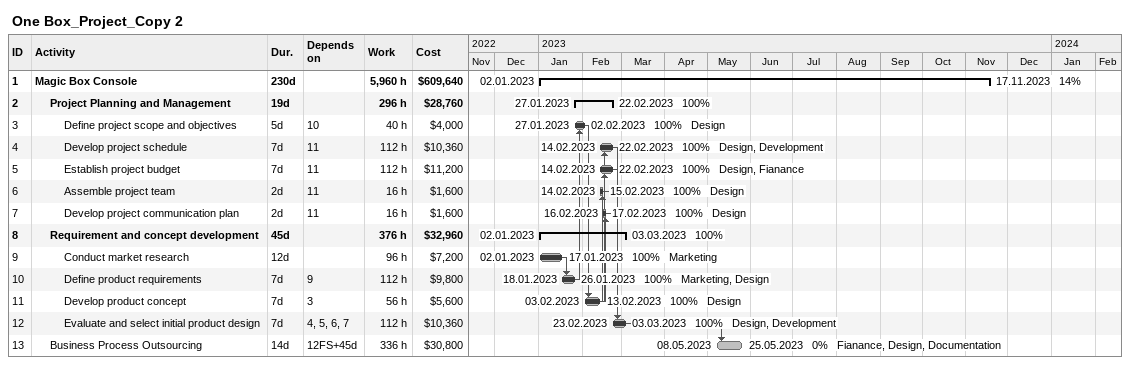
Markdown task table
One Box_Project_Copy 2

| ID | Level | Task | Duration | Start | Finish | Predecessors | Resources | % complete | Work (h) | Cost ($) |
|---|---|---|---|---|---|---|---|---|---|---|
| 1 | 1 | **Magic Box Console** | 230d | 2023-01-02 | 2023-11-17 |  |  | 14 | 5960 | 609640 |
| 2 | 2 | **Project Planning and Management** | 19d | 2023-01-27 | 2023-02-22 |  |  | 100 | 296 | 28760 |
| 3 | 3 | Define project scope and objectives | 5d | 2023-01-27 | 2023-02-02 | 10 | Design | 100 | 40 | 4000 |
| 4 | 3 | Develop project schedule | 7d | 2023-02-14 | 2023-02-22 | 11 | Design, Development | 100 | 112 | 10360 |
| 5 | 3 | Establish project budget | 7d | 2023-02-14 | 2023-02-22 | 11 | Design, Fianance | 100 | 112 | 11200 |
| 6 | 3 | Assemble project team | 2d | 2023-02-14 | 2023-02-15 | 11 | Design | 100 | 16 | 1600 |
| 7 | 3 | Develop project communication plan | 2d | 2023-02-16 | 2023-02-17 | 11 | Design | 100 | 16 | 1600 |
| 8 | 2 | **Requirement and concept development** | 45d | 2023-01-02 | 2023-03-03 |  |  | 100 | 376 | 32960 |
| 9 | 3 | Conduct market research | 12d | 2023-01-02 | 2023-01-17 |  | Marketing | 100 | 96 | 7200 |
| 10 | 3 | Define product requirements | 7d | 2023-01-18 | 2023-01-26 | 9 | Marketing, Design | 100 | 112 | 9800 |
| 11 | 3 | Develop product concept | 7d | 2023-02-03 | 2023-02-13 | 3 | Design | 100 | 56 | 5600 |
| 12 | 3 | Evaluate and select initial product design | 7d | 2023-02-23 | 2023-03-03 | 4, 5, 6, 7 | Design, Development | 100 | 112 | 10360 |
| 13 | 2 | Business Process Outsourcing | 14d | 2023-05-08 | 2023-05-25 | 12FS+45d | Fianance, Design, Documentation | 0 | 336 | 30800 |
